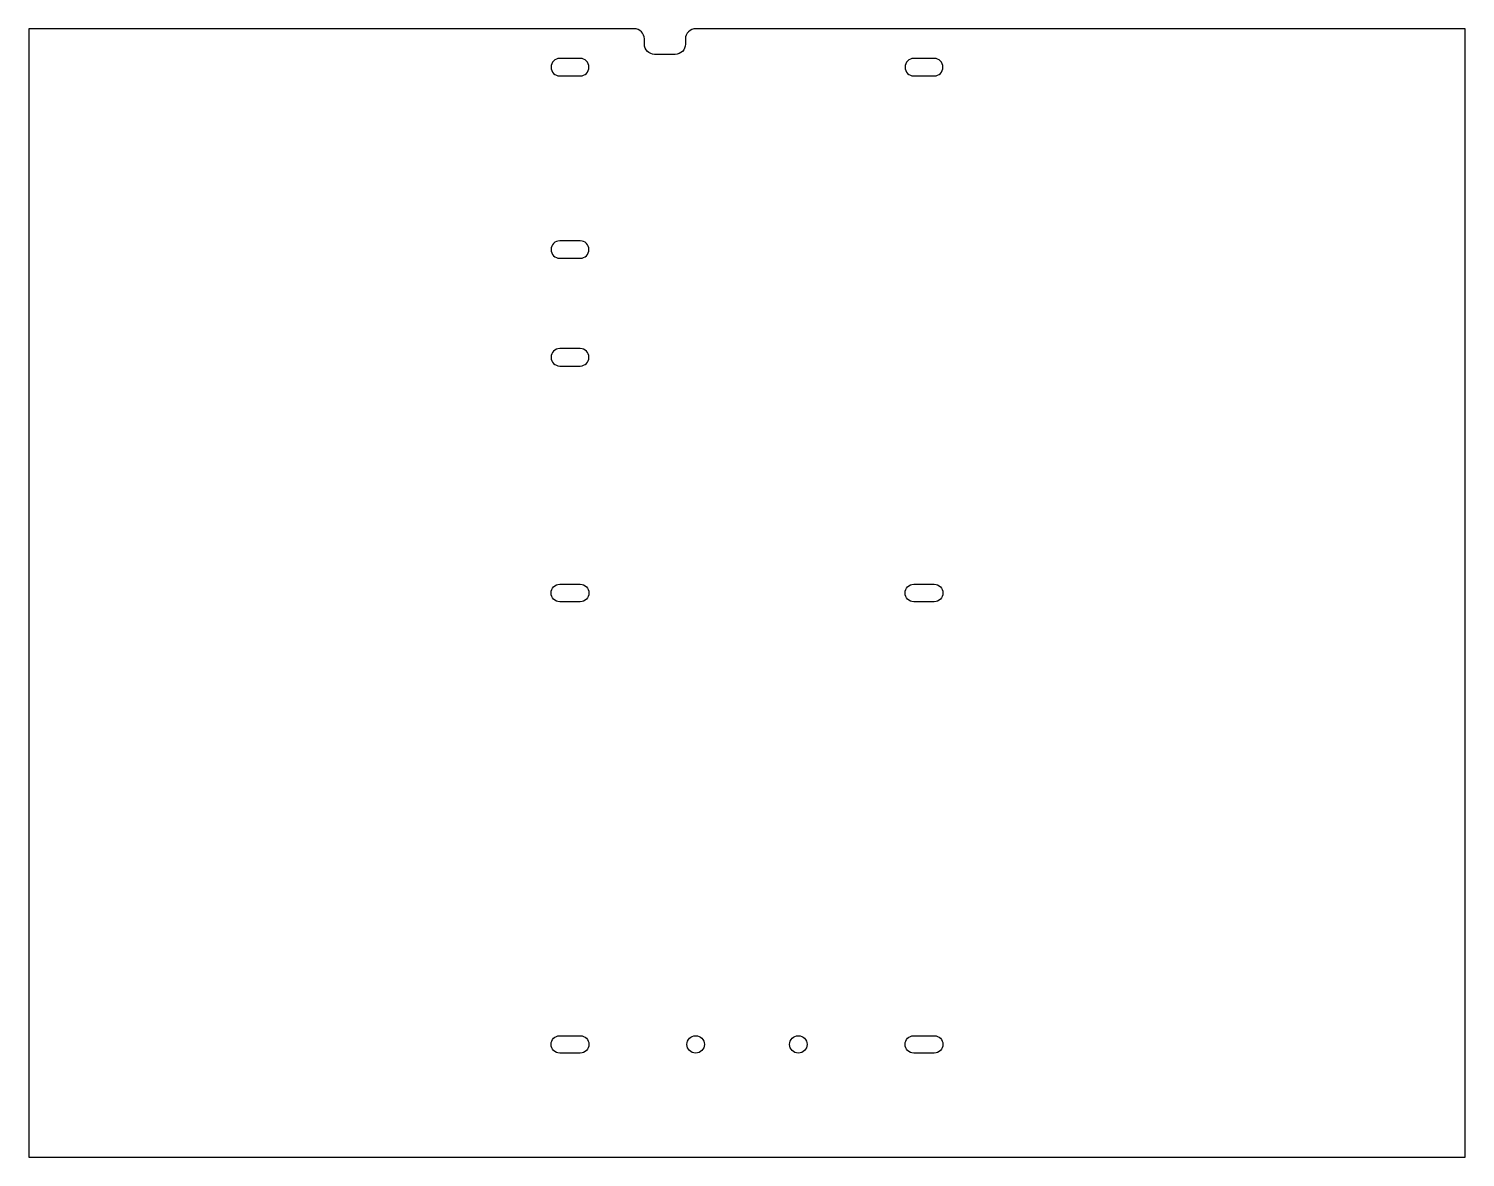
# Model space of a CAD drawing. Header units: millimetres. Extents: x -140 to 140, y -135 to 85.
import ezdxf

# ---------------------------------------------------------------- set-up
doc = ezdxf.new("R2010")
doc.units = ezdxf.units.MM
doc.layers.get('0').update_dxf_attribs({"linetype": 'CONTINUOUS'})

msp = doc.modelspace()

# ---------------------------------------------------------------- linework, layer by layer
for points in [[(-20, 82), (-20, 83, 0.414214), (-22, 85), (-140, 85), (-140, -135), (140, -135), (140, 85), (-10, 85, 0.414214), (-12, 83), (-12, 82, -0.414214), (-14, 80), (-18, 80, -0.414214)], [(-32.5, 75.8, 1), (-32.5, 79.2), (-36.5, 79.2, 1), (-36.5, 75.8)], [(36.5, 75.8, 1), (36.5, 79.2), (32.5, 79.2, 1), (32.5, 75.8)], [(-32.5, 40.25, 1), (-32.5, 43.65), (-36.5, 43.65, 1), (-36.5, 40.25)], [(-32.5, 19.25, 1), (-32.5, 22.65), (-36.5, 22.65, 1), (-36.5, 19.25)], [(-32.5, -26.7), (-36.5, -26.7, -1), (-36.5, -23.3), (-32.5, -23.3, -1)], [(32.5, -23.3), (36.5, -23.3, -1), (36.5, -26.7), (32.5, -26.7, -1)], [(-36.5, -111.3), (-32.5, -111.3, -1), (-32.5, -114.7), (-36.5, -114.7, -1)], [(36.5, -114.7), (32.5, -114.7, -1), (32.5, -111.3), (36.5, -111.3, -1)]]:
    msp.add_lwpolyline(points, format="xyb", close=True)
for centre in [(-10, -113), (10, -113)]:
    msp.add_circle(centre, 1.7)

doc.saveas('drawing.dxf')
